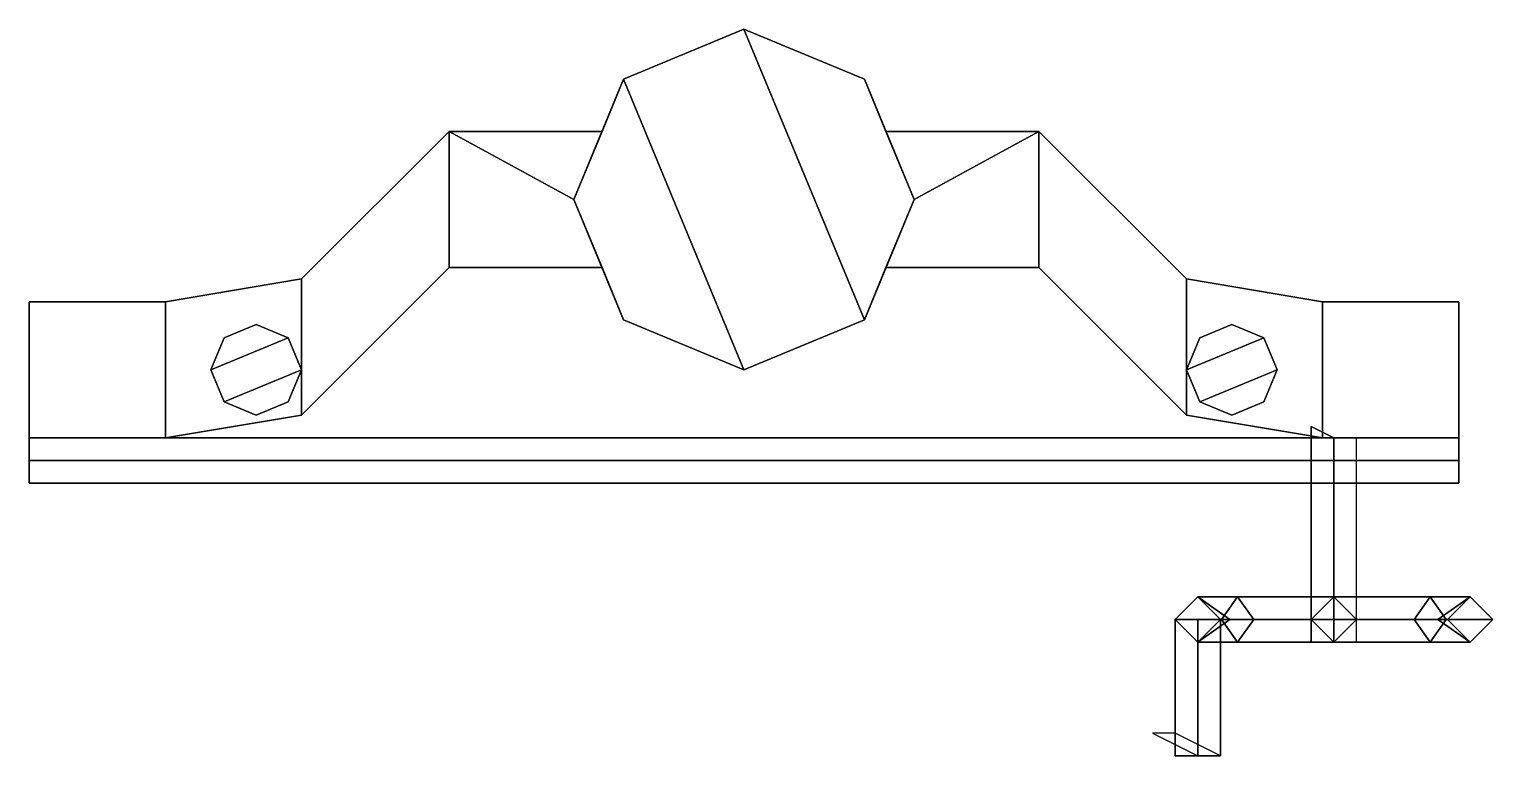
# Model space of a CAD drawing. Extents: x -0.63 to 0.66, y -0.34 to 0.3.
import ezdxf

# ---------------------------------------------------------------- set-up
doc = ezdxf.new("R2010")
doc.units = 0
doc.layers.get('0').update_dxf_attribs({"linetype": 'CONTINUOUS'})

msp = doc.modelspace()

# ---------------------------------------------------------------- linework, layer by layer
for points in [[(0, 0.3, 0.55), (-0.1061, 0.2561, 0.55), (-0.1061, 0.2561, 0.83), (0, 0.3, 0.83)], [(0.1061, 0.0439, 0.83), (0, 0.3, 0.83), (-0.1061, 0.2561, 0.83), (0, 0, 0.83)], [(0.1061, 0.2561, 0.55), (0, 0.3, 0.55), (0, 0.3, 0.83), (0.1061, 0.2561, 0.83)], [(0.15, 0.15, 0.83), (0.1061, 0.2561, 0.83), (0, 0.3, 0.83), (0.1061, 0.0439, 0.83)], [(-0.1061, 0.2561, 0.55), (-0.15, 0.15, 0.55), (-0.15, 0.15, 0.63), (-0.1251, 0.21, 0.63)], [(0, 0, 0.83), (-0.1061, 0.2561, 0.83), (-0.15, 0.15, 0.83), (-0.1061, 0.0439, 0.83)], [(-0.1251, 0.21, 0.76), (-0.15, 0.15, 0.76), (-0.15, 0.15, 0.83), (-0.1061, 0.2561, 0.83)], [(-0.1251, 0.21, 0.63), (-0.1251, 0.21, 0.76), (-0.1061, 0.2561, 0.83), (-0.1061, 0.2561, 0.55)], [(0.15, 0.15, 0.55), (0.1061, 0.2561, 0.55), (0.1251, 0.21, 0.63), (0.15, 0.15, 0.63)], [(0.1251, 0.21, 0.76), (0.1251, 0.21, 0.63), (0.1061, 0.2561, 0.55), (0.1061, 0.2561, 0.83)], [(0.1061, 0.2561, 0.83), (0.15, 0.15, 0.83), (0.15, 0.15, 0.76), (0.1251, 0.21, 0.76)], [(-0.39, 0.08, 0.63), (-0.39, 0.08, 0.76), (-0.26, 0.21, 0.76), (-0.26, 0.21, 0.63)], [(-0.39, 0.08, 0.76), (-0.39, -0.04, 0.76), (-0.26, 0.09, 0.76), (-0.26, 0.21, 0.76)], [(-0.26, 0.21, 0.63), (-0.26, 0.09, 0.63), (-0.39, -0.04, 0.63), (-0.39, 0.08, 0.63)], [(-0.26, 0.21, 0.63), (-0.26, 0.21, 0.76), (-0.1251, 0.21, 0.76), (-0.1251, 0.21, 0.63)], [(-0.26, 0.21, 0.76), (-0.26, 0.21, 0.76), (-0.15, 0.15, 0.76), (-0.1251, 0.21, 0.76)], [(-0.26, 0.21, 0.76), (-0.26, 0.09, 0.76), (-0.1251, 0.09, 0.76), (-0.15, 0.15, 0.76)], [(-0.15, 0.15, 0.63), (-0.1251, 0.09, 0.63), (-0.26, 0.09, 0.63), (-0.26, 0.21, 0.63)], [(0.26, 0.21, 0.76), (0.26, 0.21, 0.63), (0.1251, 0.21, 0.63), (0.1251, 0.21, 0.76)], [(0.26, 0.21, 0.63), (0.26, 0.09, 0.63), (0.1251, 0.09, 0.63), (0.15, 0.15, 0.63)], [(0.15, 0.15, 0.76), (0.1251, 0.09, 0.76), (0.26, 0.09, 0.76), (0.26, 0.21, 0.76)], [(0.26, 0.21, 0.63), (0.26, 0.21, 0.63), (0.15, 0.15, 0.63), (0.1251, 0.21, 0.63)], [(0.39, 0.08, 0.76), (0.39, 0.08, 0.63), (0.26, 0.21, 0.63), (0.26, 0.21, 0.76)], [(0.39, 0.08, 0.63), (0.39, -0.04, 0.63), (0.26, 0.09, 0.63), (0.26, 0.21, 0.63)], [(0.26, 0.21, 0.76), (0.26, 0.09, 0.76), (0.39, -0.04, 0.76), (0.39, 0.08, 0.76)], [(-0.15, 0.15, 0.55), (-0.1061, 0.0439, 0.55), (-0.1251, 0.09, 0.63), (-0.15, 0.15, 0.63)], [(-0.15, 0.15, 0.76), (-0.1251, 0.09, 0.76), (-0.1061, 0.0439, 0.83), (-0.15, 0.15, 0.83)], [(0.1061, 0.0439, 0.55), (0.15, 0.15, 0.55), (0.15, 0.15, 0.63), (0.1251, 0.09, 0.63)], [(0.15, 0.15, 0.83), (0.1061, 0.0439, 0.83), (0.1251, 0.09, 0.76), (0.15, 0.15, 0.76)], [(-0.51, 0.06, 0.63), (-0.51, 0.06, 0.76), (-0.39, 0.08, 0.76), (-0.39, 0.08, 0.63)], [(-0.51, 0.06, 0.76), (-0.51, -0.06, 0.76), (-0.39, -0.04, 0.76), (-0.39, 0.08, 0.76)], [(-0.39, 0.08, 0.63), (-0.39, -0.04, 0.63), (-0.51, -0.06, 0.63), (-0.51, 0.06, 0.63)], [(-0.26, 0.09, 0.63), (-0.26, 0.09, 0.76), (-0.39, -0.04, 0.76), (-0.39, -0.04, 0.63)], [(-0.1251, 0.09, 0.63), (-0.1251, 0.09, 0.76), (-0.26, 0.09, 0.76), (-0.26, 0.09, 0.63)], [(-0.1061, 0.0439, 0.55), (-0.1061, 0.0439, 0.83), (-0.1251, 0.09, 0.76), (-0.1251, 0.09, 0.63)], [(0.1061, 0.0439, 0.83), (0.1061, 0.0439, 0.55), (0.1251, 0.09, 0.63), (0.1251, 0.09, 0.76)], [(0.1251, 0.09, 0.76), (0.1251, 0.09, 0.63), (0.26, 0.09, 0.63), (0.26, 0.09, 0.76)], [(0.26, 0.09, 0.76), (0.26, 0.09, 0.63), (0.39, -0.04, 0.63), (0.39, -0.04, 0.76)], [(0.51, 0.06, 0.76), (0.51, 0.06, 0.63), (0.39, 0.08, 0.63), (0.39, 0.08, 0.76)], [(0.51, 0.06, 0.63), (0.51, -0.06, 0.63), (0.39, -0.04, 0.63), (0.39, 0.08, 0.63)], [(0.39, 0.08, 0.76), (0.39, -0.04, 0.76), (0.51, -0.06, 0.76), (0.51, 0.06, 0.76)], [(-0.63, 0.06, 0.63), (-0.63, 0.06, 0.76), (-0.51, 0.06, 0.76), (-0.51, 0.06, 0.63)], [(-0.63, 0.06, 0.76), (-0.63, -0.06, 0.76), (-0.51, -0.06, 0.76), (-0.51, 0.06, 0.76)], [(-0.51, 0.06, 0.63), (-0.51, -0.06, 0.63), (-0.63, -0.06, 0.63), (-0.63, 0.06, 0.63)], [(0.63, 0.06, 0.76), (0.63, 0.06, 0.63), (0.51, 0.06, 0.63), (0.51, 0.06, 0.76)], [(0.63, 0.06, 0.63), (0.63, -0.06, 0.63), (0.51, -0.06, 0.63), (0.51, 0.06, 0.63)], [(0.51, 0.06, 0.76), (0.51, -0.06, 0.76), (0.63, -0.06, 0.76), (0.63, 0.06, 0.76)], [(-0.43, 0.04, 0.81), (-0.4583, 0.0283, 0.81), (-0.47, 0, 0.81), (-0.4017, 0.0283, 0.81)], [(-0.43, 0.04, 0.55), (-0.4583, 0.0283, 0.55), (-0.4583, 0.0283, 0.63), (-0.43, 0.04, 0.63)], [(-0.43, 0.04, 0.76), (-0.4583, 0.0283, 0.76), (-0.4583, 0.0283, 0.81), (-0.43, 0.04, 0.81)], [(-0.4017, 0.0283, 0.55), (-0.43, 0.04, 0.55), (-0.43, 0.04, 0.63), (-0.4017, 0.0283, 0.63)], [(-0.4017, 0.0283, 0.76), (-0.43, 0.04, 0.76), (-0.43, 0.04, 0.81), (-0.4017, 0.0283, 0.81)], [(-0.1061, 0.0439, 0.55), (0, 0, 0.55), (0, 0, 0.83), (-0.1061, 0.0439, 0.83)], [(0, 0, 0.55), (0.1061, 0.0439, 0.55), (0.1061, 0.0439, 0.83), (0, 0, 0.83)], [(0.43, 0.04, 0.81), (0.4017, 0.0283, 0.81), (0.39, 0, 0.81), (0.4583, 0.0283, 0.81)], [(0.43, 0.04, 0.55), (0.4017, 0.0283, 0.55), (0.4017, 0.0283, 0.63), (0.43, 0.04, 0.63)], [(0.43, 0.04, 0.76), (0.4017, 0.0283, 0.76), (0.4017, 0.0283, 0.81), (0.43, 0.04, 0.81)], [(0.4583, 0.0283, 0.55), (0.43, 0.04, 0.55), (0.43, 0.04, 0.63), (0.4583, 0.0283, 0.63)], [(0.4583, 0.0283, 0.76), (0.43, 0.04, 0.76), (0.43, 0.04, 0.81), (0.4583, 0.0283, 0.81)], [(-0.4583, 0.0283, 0.55), (-0.47, 0, 0.55), (-0.47, 0, 0.63), (-0.4583, 0.0283, 0.63)], [(-0.4017, 0.0283, 0.81), (-0.47, 0, 0.81), (-0.4583, -0.0283, 0.81), (-0.39, 0, 0.81)], [(-0.4583, 0.0283, 0.76), (-0.47, 0, 0.76), (-0.47, 0, 0.81), (-0.4583, 0.0283, 0.81)], [(-0.39, 0, 0.55), (-0.4017, 0.0283, 0.55), (-0.4017, 0.0283, 0.63), (-0.39, 0, 0.63)], [(-0.39, 0, 0.76), (-0.4017, 0.0283, 0.76), (-0.4017, 0.0283, 0.81), (-0.39, 0, 0.81)], [(0.4583, 0.0283, 0.81), (0.39, 0, 0.81), (0.4017, -0.0283, 0.81), (0.47, 0, 0.81)], [(0.4017, 0.0283, 0.55), (0.39, 0, 0.55), (0.39, 0, 0.63), (0.4017, 0.0283, 0.63)], [(0.4017, 0.0283, 0.76), (0.39, 0, 0.76), (0.39, 0, 0.81), (0.4017, 0.0283, 0.81)], [(0.47, 0, 0.55), (0.4583, 0.0283, 0.55), (0.4583, 0.0283, 0.63), (0.47, 0, 0.63)], [(0.47, 0, 0.76), (0.4583, 0.0283, 0.76), (0.4583, 0.0283, 0.81), (0.47, 0, 0.81)], [(-0.47, 0, 0.55), (-0.4583, -0.0283, 0.55), (-0.4583, -0.0283, 0.63), (-0.47, 0, 0.63)], [(-0.47, 0, 0.76), (-0.4583, -0.0283, 0.76), (-0.4583, -0.0283, 0.81), (-0.47, 0, 0.81)], [(-0.39, 0, 0.81), (-0.4583, -0.0283, 0.81), (-0.43, -0.04, 0.81), (-0.4017, -0.0283, 0.81)], [(-0.4017, -0.0283, 0.55), (-0.39, 0, 0.55), (-0.39, 0, 0.63), (-0.4017, -0.0283, 0.63)], [(-0.4017, -0.0283, 0.76), (-0.39, 0, 0.76), (-0.39, 0, 0.81), (-0.4017, -0.0283, 0.81)], [(0.39, 0, 0.55), (0.4017, -0.0283, 0.55), (0.4017, -0.0283, 0.63), (0.39, 0, 0.63)], [(0.39, 0, 0.76), (0.4017, -0.0283, 0.76), (0.4017, -0.0283, 0.81), (0.39, 0, 0.81)], [(0.47, 0, 0.81), (0.4017, -0.0283, 0.81), (0.43, -0.04, 0.81), (0.4583, -0.0283, 0.81)], [(0.4583, -0.0283, 0.55), (0.47, 0, 0.55), (0.47, 0, 0.63), (0.4583, -0.0283, 0.63)], [(0.4583, -0.0283, 0.76), (0.47, 0, 0.76), (0.47, 0, 0.81), (0.4583, -0.0283, 0.81)], [(-0.4583, -0.0283, 0.55), (-0.43, -0.04, 0.55), (-0.43, -0.04, 0.63), (-0.4583, -0.0283, 0.63)], [(-0.4583, -0.0283, 0.76), (-0.43, -0.04, 0.76), (-0.43, -0.04, 0.81), (-0.4583, -0.0283, 0.81)], [(-0.43, -0.04, 0.55), (-0.4017, -0.0283, 0.55), (-0.4017, -0.0283, 0.63), (-0.43, -0.04, 0.63)], [(-0.43, -0.04, 0.76), (-0.4017, -0.0283, 0.76), (-0.4017, -0.0283, 0.81), (-0.43, -0.04, 0.81)], [(0.4017, -0.0283, 0.55), (0.43, -0.04, 0.55), (0.43, -0.04, 0.63), (0.4017, -0.0283, 0.63)], [(0.4017, -0.0283, 0.76), (0.43, -0.04, 0.76), (0.43, -0.04, 0.81), (0.4017, -0.0283, 0.81)], [(0.43, -0.04, 0.55), (0.4583, -0.0283, 0.55), (0.4583, -0.0283, 0.63), (0.43, -0.04, 0.63)], [(0.43, -0.04, 0.76), (0.4583, -0.0283, 0.76), (0.4583, -0.0283, 0.81), (0.43, -0.04, 0.81)], [(-0.39, -0.04, 0.63), (-0.39, -0.04, 0.76), (-0.51, -0.06, 0.76), (-0.51, -0.06, 0.63)], [(0.39, -0.04, 0.76), (0.39, -0.04, 0.63), (0.51, -0.06, 0.63), (0.51, -0.06, 0.76)], [(-0.51, -0.06, 0.63), (-0.51, -0.06, 0.76), (-0.63, -0.06, 0.76), (-0.63, -0.06, 0.63)], [(0.63, -0.08, 0.67), (0.63, -0.06, 0.65), (-0.63, -0.06, 0.65), (-0.63, -0.08, 0.67)], [(0.63, -0.06, 0.65), (0.63, -0.08, 0.63), (-0.63, -0.08, 0.63), (-0.63, -0.06, 0.65)], [(0.51, -0.06, 0.76), (0.51, -0.06, 0.63), (0.63, -0.06, 0.63), (0.63, -0.06, 0.76)], [(0.63, -0.1, 0.65), (0.63, -0.08, 0.67), (-0.63, -0.08, 0.67), (-0.63, -0.1, 0.65)], [(0.63, -0.08, 0.63), (0.63, -0.1, 0.65), (-0.63, -0.1, 0.65), (-0.63, -0.08, 0.63)], [(0.4351, -0.2, 0.6051), (0.421, -0.22, 0.591), (0.38, -0.22, 0.69), (0.4, -0.2, 0.69)], [(0.4, -0.2, 0.69), (0.38, -0.22, 0.69), (0.421, -0.22, 0.789), (0.4351, -0.2, 0.7749)], [(0.4, -0.2, 0.69), (0.4283, -0.22, 0.71), (0.6117, -0.22, 0.71), (0.64, -0.2, 0.69)], [(0.4283, -0.22, 0.67), (0.4, -0.2, 0.69), (0.64, -0.2, 0.69), (0.6117, -0.22, 0.67)], [(0.4493, -0.22, 0.6193), (0.4351, -0.2, 0.6051), (0.4, -0.2, 0.69), (0.42, -0.22, 0.69)], [(0.42, -0.22, 0.69), (0.4, -0.2, 0.69), (0.4351, -0.2, 0.7749), (0.4493, -0.22, 0.7607)], [(0.52, -0.2, 0.57), (0.52, -0.22, 0.55), (0.421, -0.22, 0.591), (0.4351, -0.2, 0.6051)], [(0.4351, -0.2, 0.7749), (0.421, -0.22, 0.789), (0.52, -0.22, 0.83), (0.52, -0.2, 0.81)], [(0.52, -0.22, 0.59), (0.52, -0.2, 0.57), (0.4351, -0.2, 0.6051), (0.4493, -0.22, 0.6193)], [(0.4493, -0.22, 0.7607), (0.4351, -0.2, 0.7749), (0.52, -0.2, 0.81), (0.52, -0.22, 0.79)], [(0.52, -0.2, 0.57), (0.5, -0.22, 0.5983), (0.5, -0.22, 0.7817), (0.52, -0.2, 0.81)], [(0.54, -0.22, 0.5983), (0.52, -0.2, 0.57), (0.52, -0.2, 0.81), (0.54, -0.22, 0.7817)], [(0.5907, -0.22, 0.6193), (0.6049, -0.2, 0.6051), (0.52, -0.2, 0.57), (0.52, -0.22, 0.59)], [(0.6049, -0.2, 0.6051), (0.619, -0.22, 0.591), (0.52, -0.22, 0.55), (0.52, -0.2, 0.57)], [(0.52, -0.22, 0.79), (0.52, -0.2, 0.81), (0.6049, -0.2, 0.7749), (0.5907, -0.22, 0.7607)], [(0.52, -0.2, 0.81), (0.52, -0.22, 0.83), (0.619, -0.22, 0.789), (0.6049, -0.2, 0.7749)], [(0.62, -0.22, 0.69), (0.64, -0.2, 0.69), (0.6049, -0.2, 0.6051), (0.5907, -0.22, 0.6193)], [(0.5907, -0.22, 0.7607), (0.6049, -0.2, 0.7749), (0.64, -0.2, 0.69), (0.62, -0.22, 0.69)], [(0.64, -0.2, 0.69), (0.66, -0.22, 0.69), (0.619, -0.22, 0.591), (0.6049, -0.2, 0.6051)], [(0.6049, -0.2, 0.7749), (0.619, -0.22, 0.789), (0.66, -0.22, 0.69), (0.64, -0.2, 0.69)], [(0.421, -0.22, 0.591), (0.4351, -0.24, 0.6051), (0.4, -0.24, 0.69), (0.38, -0.22, 0.69)], [(0.38, -0.22, 0.69), (0.4, -0.24, 0.69), (0.4351, -0.24, 0.7749), (0.421, -0.22, 0.789)], [(0.4, -0.22, 0.71), (0.38, -0.22, 0.69), (0.38, -0.34, 0.69), (0.4, -0.34, 0.71)], [(0.38, -0.22, 0.69), (0.4, -0.22, 0.67), (0.4, -0.34, 0.67), (0.38, -0.34, 0.69)], [(0.4283, -0.22, 0.71), (0.4, -0.24, 0.69), (0.64, -0.24, 0.69), (0.6117, -0.22, 0.71)], [(0.4, -0.24, 0.69), (0.4283, -0.22, 0.67), (0.6117, -0.22, 0.67), (0.64, -0.24, 0.69)], [(0.4351, -0.24, 0.6051), (0.4493, -0.22, 0.6193), (0.42, -0.22, 0.69), (0.4, -0.24, 0.69)], [(0.4, -0.24, 0.69), (0.42, -0.22, 0.69), (0.4493, -0.22, 0.7607), (0.4351, -0.24, 0.7749)], [(0.42, -0.22, 0.69), (0.4, -0.22, 0.71), (0.4, -0.34, 0.71), (0.42, -0.34, 0.69)], [(0.4, -0.22, 0.67), (0.42, -0.22, 0.69), (0.42, -0.34, 0.69), (0.4, -0.34, 0.67)], [(0.52, -0.22, 0.55), (0.52, -0.24, 0.57), (0.4351, -0.24, 0.6051), (0.421, -0.22, 0.591)], [(0.421, -0.22, 0.789), (0.4351, -0.24, 0.7749), (0.52, -0.24, 0.81), (0.52, -0.22, 0.83)], [(0.52, -0.24, 0.57), (0.52, -0.22, 0.59), (0.4493, -0.22, 0.6193), (0.4351, -0.24, 0.6051)], [(0.4351, -0.24, 0.7749), (0.4493, -0.22, 0.7607), (0.52, -0.22, 0.79), (0.52, -0.24, 0.81)], [(0.5, -0.22, 0.5983), (0.52, -0.24, 0.57), (0.52, -0.24, 0.81), (0.5, -0.22, 0.7817)], [(0.52, -0.24, 0.57), (0.54, -0.22, 0.5983), (0.54, -0.22, 0.7817), (0.52, -0.24, 0.81)], [(0.619, -0.22, 0.591), (0.6049, -0.24, 0.6051), (0.52, -0.24, 0.57), (0.52, -0.22, 0.55)], [(0.6049, -0.24, 0.6051), (0.5907, -0.22, 0.6193), (0.52, -0.22, 0.59), (0.52, -0.24, 0.57)], [(0.52, -0.22, 0.83), (0.52, -0.24, 0.81), (0.6049, -0.24, 0.7749), (0.619, -0.22, 0.789)], [(0.52, -0.24, 0.81), (0.52, -0.22, 0.79), (0.5907, -0.22, 0.7607), (0.6049, -0.24, 0.7749)], [(0.64, -0.24, 0.69), (0.62, -0.22, 0.69), (0.5907, -0.22, 0.6193), (0.6049, -0.24, 0.6051)], [(0.6049, -0.24, 0.7749), (0.5907, -0.22, 0.7607), (0.62, -0.22, 0.69), (0.64, -0.24, 0.69)], [(0.66, -0.22, 0.69), (0.64, -0.24, 0.69), (0.6049, -0.24, 0.6051), (0.619, -0.22, 0.591)], [(0.619, -0.22, 0.789), (0.6049, -0.24, 0.7749), (0.64, -0.24, 0.69), (0.66, -0.22, 0.69)], [(0.38, -0.32, 0.73), (0.36, -0.32, 0.71), (0.4, -0.34, 0.67), (0.42, -0.34, 0.69)]]:
    msp.add_3dface(points)

# ---------------------------------------------------------------- meshes
mesh = msp.add_polymesh((2, 4), dxfattribs=dict(n_close=True))
for k, corner in enumerate([(0.54, -0.06, 0.69), (0.52, -0.06, 0.71), (0.5, -0.05, 0.69), (0.52, -0.06, 0.67), (0.54, -0.24, 0.69), (0.52, -0.24, 0.71), (0.5, -0.24, 0.69), (0.52, -0.24, 0.67)]):
    mesh.set_mesh_vertex(divmod(k, 4), corner)

doc.saveas('drawing.dxf')
